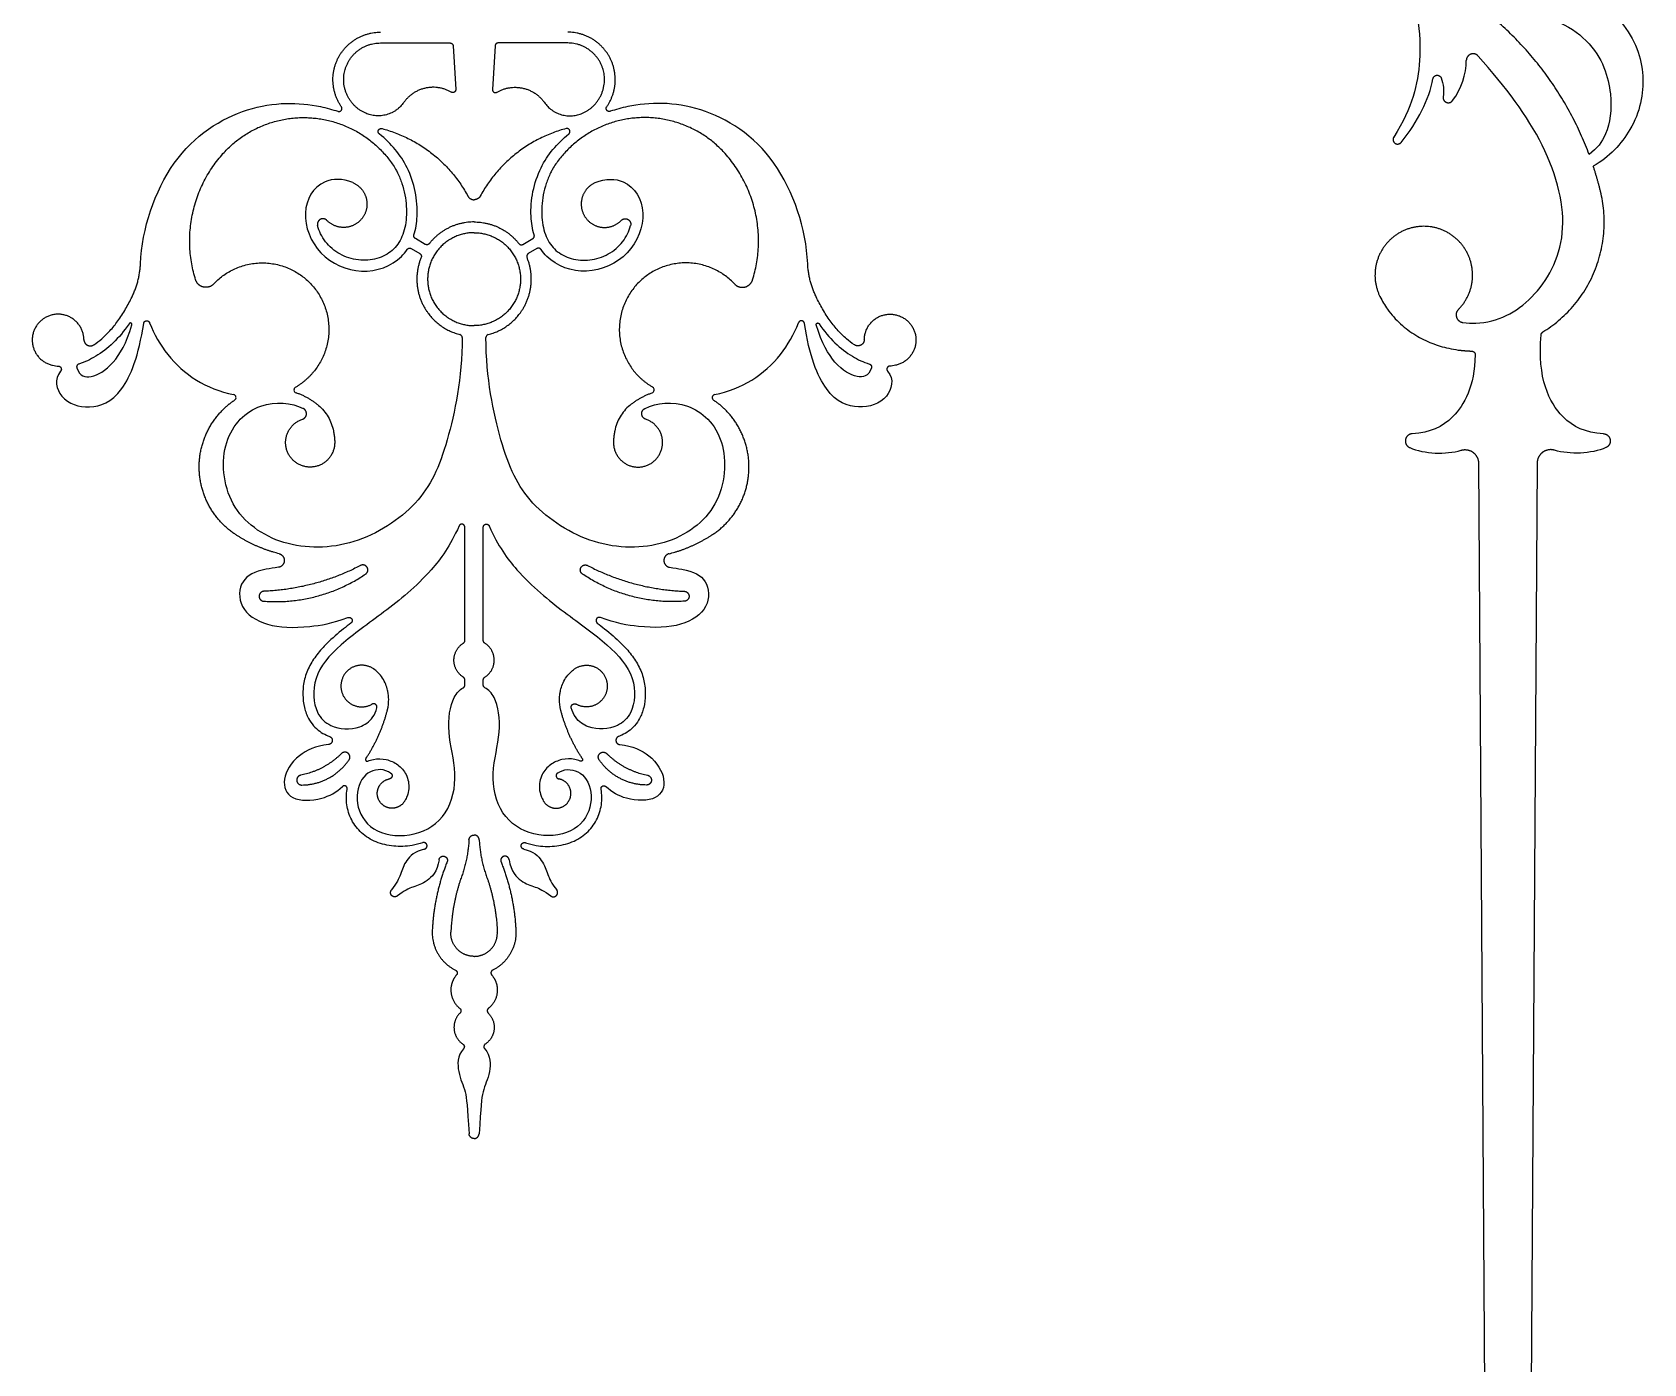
# Model space of a CAD drawing. Header units: millimetres. Extents: x -89 to 94, y -122 to 99.
# Drawn here: x -2.34 to 38.9, y -70.19 to -36.11 of the extents above; entities that cross this region are included whole.
import ezdxf

# ---------------------------------------------------------------- set-up
doc = ezdxf.new("R2010")
doc.units = ezdxf.units.MM
doc.header["$MEASUREMENT"] = 0
doc.layers.add('Layer 03', color=5, linetype='Continuous')

msp = doc.modelspace()

# ---------------------------------------------------------------- linework, layer by layer
at = {"layer": 'Layer 03'}
for p, q in [((6.567, -36.384), (8.351, -36.384)), ((8.429, -36.458), (8.497, -37.571)), ((9.503, -36.458), (9.435, -37.571)), ((11.365, -36.384), (9.582, -36.384)), ((7.357, -41.647), (7.578, -41.776)), ((7.717, -41.539), (7.463, -41.39)), ((10.215, -41.539), (10.469, -41.39)), ((10.575, -41.647), (10.354, -41.776)), ((8.73, -51.68), (8.73, -48.779)), ((9.202, -51.68), (9.202, -48.779)), ((8.73, -52.819), (8.73, -52.686)), ((9.202, -52.819), (9.202, -52.686))]:
    msp.add_line(p, q, dxfattribs=at)
for points in [[(34.672, -47.139), (34.892, -81.35)], [(36.172, -47.139), (35.952, -81.35)]]:
    msp.add_lwpolyline(points, dxfattribs=at)
for centre, start, end in [((8.584, -43.926), 359.6005, 75.685), ((9.348, -43.926), 104.315, 180.3995), ((4.436, -45.263), 119.9384, 251.0393), ((13.496, -45.263), 288.9607, 60.0616), ((2.794, -45.462), 302.7748, 78.8358), ((15.138, -45.462), 101.1642, 237.2252)]:
    msp.add_arc(centre, 0.08, start, end, dxfattribs=at)
for points, knots in [([(32.594, -34.307), (33.134, -35.392), (33.274, -36.823), (32.985, -38.017), (32.503, -38.794)], [0, 0, 0, 0, 2.688991, 5.113623, 5.113623, 5.113623, 5.113623]), ([(36.32, -34.859), (37.44, -35.053), (38.554, -35.877), (38.998, -37.225), (38.726, -38.541), (38.013, -39.313), (37.608, -39.536)], [0.200715, 0.200715, 0.200715, 0.200715, 2.010796, 4.021592, 6.032388, 7.686841, 7.686841, 7.686841, 7.686841]), ([(35.321, -35.598), (36.385, -35.598), (37.727, -36.291), (38.143, -37.775), (38.003, -38.67), (37.708, -39.095), (37.503, -39.237)], [0.151184, 0.151184, 0.151184, 0.151184, 1.71274, 3.425481, 5.138221, 6.389209, 6.389209, 6.389209, 6.389209]), ([(34.27, -43.538), (34.383, -43.552), (35.073, -43.582), (36.114, -43.045), (37.067, -41.355), (36.523, -39.055), (35.377, -37.517), (34.663, -36.718)], [4.248752, 4.248752, 4.248752, 4.248752, 4.707932, 7.061898, 9.415864, 11.769831, 13.972551, 13.972551, 13.972551, 13.972551]), ([(0.428, -42.034), (0.468, -41.147), (1.112, -39.183), (3.192, -37.869), (4.67, -37.903), (5.339, -38.087), (5.481, -38.134)], [7.320141, 7.320141, 7.320141, 7.320141, 9.729183, 12.161478, 14.593774, 15.29002, 15.29002, 15.29002, 15.29002]), ([(17.504, -42.034), (17.464, -41.147), (16.821, -39.183), (14.741, -37.869), (13.263, -37.903), (12.593, -38.087), (12.451, -38.134)], [7.320141, 7.320141, 7.320141, 7.320141, 9.729183, 12.161478, 14.593774, 15.29002, 15.29002, 15.29002, 15.29002]), ([(7.428, -41.299), (7.474, -41.149), (7.565, -40.596), (7.364, -39.572), (6.846, -38.957), (6.541, -38.713)], [-22.894285, -22.894285, -22.894285, -22.894285, -21.89066, -19.458365, -17.335749, -17.335749, -17.335749, -17.335749]), ([(10.505, -41.299), (10.458, -41.149), (10.367, -40.596), (10.569, -39.572), (11.087, -38.957), (11.391, -38.713)], [-22.894285, -22.894285, -22.894285, -22.894285, -21.89066, -19.458365, -17.335749, -17.335749, -17.335749, -17.335749]), ([(5.863, -39.959), (5.597, -39.845), (4.951, -39.874), (4.49, -40.699), (4.923, -41.865), (6.093, -42.376), (6.934, -42.072), (7.209, -41.735), (7.253, -41.671)], [-35.589931, -35.589931, -35.589931, -35.589931, -34.052139, -31.619843, -29.187548, -26.755252, -24.322956, -23.802076, -23.802076, -23.802076, -23.802076]), ([(6.959, -39.612), (6.976, -39.644), (7.039, -39.763), (7.126, -39.981), (7.2, -40.269), (7.238, -40.56), (7.238, -40.842), (7.202, -41.104), (7.129, -41.337), (7.021, -41.537), (6.874, -41.701), (6.691, -41.824), (6.478, -41.91), (6.244, -41.952), (6.001, -41.947), (5.759, -41.892), (5.53, -41.793), (5.326, -41.653), (5.158, -41.477), (5.035, -41.276), (4.981, -41.131), (4.962, -41.06)], [20.71972, 20.71972, 20.71972, 20.71972, 20.857402, 21.233659, 21.614172, 21.989684, 22.350267, 22.68694, 22.996405, 23.280346, 23.549817, 23.827772, 24.119416, 24.420951, 24.728423, 25.044337, 25.363062, 25.676815, 25.982367, 26.288109, 26.569932, 26.569932, 26.569932, 26.569932]), ([(12.069, -39.959), (12.335, -39.845), (12.981, -39.874), (13.442, -40.699), (13.009, -41.865), (11.839, -42.376), (10.999, -42.072), (10.723, -41.735), (10.68, -41.671)], [-35.589931, -35.589931, -35.589931, -35.589931, -34.052139, -31.619843, -29.187548, -26.755252, -24.322956, -23.802076, -23.802076, -23.802076, -23.802076]), ([(10.973, -39.612), (10.956, -39.644), (10.894, -39.763), (10.807, -39.981), (10.732, -40.269), (10.695, -40.56), (10.694, -40.842), (10.73, -41.104), (10.803, -41.337), (10.911, -41.537), (11.058, -41.701), (11.242, -41.824), (11.454, -41.91), (11.688, -41.952), (11.931, -41.947), (12.173, -41.892), (12.402, -41.793), (12.607, -41.653), (12.775, -41.477), (12.897, -41.276), (12.951, -41.131), (12.971, -41.06)], [20.71972, 20.71972, 20.71972, 20.71972, 20.857402, 21.233659, 21.614172, 21.989684, 22.350267, 22.68694, 22.996405, 23.280346, 23.549817, 23.827772, 24.119416, 24.420951, 24.728423, 25.044337, 25.363062, 25.676815, 25.982367, 26.288109, 26.569932, 26.569932, 26.569932, 26.569932]), ([(-0.767, -44.109), (-0.696, -44.062), (-0.55, -43.951), (-0.342, -43.748), (-0.137, -43.492), (0.05, -43.199), (0.161, -42.988), (0.213, -42.882)], [1.939492, 1.939492, 1.939492, 1.939492, 2.264323, 2.636891, 3.047932, 3.512621, 3.960111, 3.960111, 3.960111, 3.960111]), ([(18.699, -44.109), (18.628, -44.062), (18.482, -43.951), (18.274, -43.748), (18.069, -43.492), (17.882, -43.199), (17.771, -42.988), (17.72, -42.882)], [1.939492, 1.939492, 1.939492, 1.939492, 2.264323, 2.636891, 3.047932, 3.512621, 3.960111, 3.960111, 3.960111, 3.960111]), ([(32.15, -42.876), (32.206, -42.989), (32.357, -43.242), (32.661, -43.584), (33.052, -43.874), (33.471, -44.079), (33.842, -44.191), (34.071, -44.232), (34.154, -44.243)], [2.666451, 2.666451, 2.666451, 2.666451, 3.063001, 3.593455, 4.101422, 4.588731, 5.060142, 5.321592, 5.321592, 5.321592, 5.321592]), ([(-1.616, -44.786), (-1.795, -44.996), (-1.634, -45.567), (-0.885, -45.781), (-0.056, -45.508), (0.387, -44.388), (0.511, -43.561)], [0.291783, 0.291783, 0.291783, 0.291783, 1.657046, 3.314091, 4.971137, 6.436133, 6.436133, 6.436133, 6.436133]), ([(-1.201, -44.703), (-1.123, -44.924), (-0.839, -44.983), (-0.299, -44.686), (0.071, -44.074), (0.208, -43.602)], [0.114128, 0.114128, 0.114128, 0.114128, 1.151566, 2.303131, 3.293357, 3.293357, 3.293357, 3.293357]), ([(0.137, -43.569), (-0.122, -43.954), (-0.526, -44.329), (-0.999, -44.556), (-1.149, -44.602)], [-4.092593, -4.092593, -4.092593, -4.092593, -2.435066, -1.71216, -1.71216, -1.71216, -1.71216]), ([(0.662, -43.544), (0.777, -43.841), (1.265, -44.695), (2.112, -45.246), (2.809, -45.384)], [-5.836203, -5.836203, -5.836203, -5.836203, -4.864591, -2.790159, -2.790159, -2.790159, -2.790159]), ([(15.123, -45.384), (15.82, -45.246), (16.668, -44.695), (17.155, -43.841), (17.27, -43.544)], [2.790159, 2.790159, 2.790159, 2.790159, 4.864591, 5.836203, 5.836203, 5.836203, 5.836203]), ([(19.549, -44.786), (19.728, -44.996), (19.567, -45.567), (18.817, -45.781), (17.988, -45.508), (17.545, -44.388), (17.421, -43.561)], [0.291783, 0.291783, 0.291783, 0.291783, 1.657046, 3.314091, 4.971137, 6.436133, 6.436133, 6.436133, 6.436133]), ([(19.133, -44.703), (19.056, -44.924), (18.772, -44.983), (18.231, -44.686), (17.861, -44.074), (17.725, -43.602)], [0.114128, 0.114128, 0.114128, 0.114128, 1.151566, 2.303131, 3.293357, 3.293357, 3.293357, 3.293357]), ([(17.795, -43.569), (18.055, -43.954), (18.459, -44.329), (18.931, -44.556), (19.082, -44.602)], [-4.092593, -4.092593, -4.092593, -4.092593, -2.435066, -1.71216, -1.71216, -1.71216, -1.71216]), ([(8.664, -43.927), (8.657, -44.961), (8.292, -46.763), (7.636, -48.219), (5.917, -49.327), (4.024, -49.343), (2.588, -48.315), (2.438, -46.462), (3.47, -45.489), (4.3, -45.599), (4.59, -45.736)], [0.042898, 0.042898, 0.042898, 0.042898, 2.128309, 4.256618, 6.384927, 8.513236, 10.641545, 12.769854, 14.898163, 17.024641, 17.024641, 17.024641, 17.024641]), ([(13.343, -45.736), (13.632, -45.599), (14.462, -45.489), (15.494, -46.462), (15.345, -48.315), (13.908, -49.343), (12.015, -49.327), (10.297, -48.219), (9.641, -46.763), (9.275, -44.961), (9.268, -43.927)], [-17.024641, -17.024641, -17.024641, -17.024641, -14.898163, -12.769854, -10.641545, -8.513236, -6.384927, -4.256618, -2.128309, -0.042898, -0.042898, -0.042898, -0.042898]), ([(37.872, -46.386), (37.405, -46.352), (36.712, -46.063), (36.175, -44.975), (36.275, -43.853)], [-3.278462, -3.278462, -3.278462, -3.278462, -1.727381, 0.262521, 0.262521, 0.262521, 0.262521]), ([(34.588, -44.367), (34.568, -45.17), (34.068, -46.09), (33.439, -46.352), (32.973, -46.386)], [0.065263, 0.065263, 0.065263, 0.065263, 1.727381, 3.278462, 3.278462, 3.278462, 3.278462]), ([(4.982, -45.661), (5.032, -45.702), (5.123, -45.793), (5.235, -45.951), (5.317, -46.127), (5.362, -46.284), (5.385, -46.415), (5.396, -46.514), (5.399, -46.58), (5.399, -46.611)], [19.975919, 19.975919, 19.975919, 19.975919, 20.22218, 20.466924, 20.712216, 20.960632, 21.087767, 21.219741, 21.339886, 21.339886, 21.339886, 21.339886]), ([(12.95, -45.661), (12.901, -45.702), (12.809, -45.793), (12.697, -45.951), (12.615, -46.127), (12.57, -46.284), (12.547, -46.415), (12.536, -46.514), (12.534, -46.58), (12.534, -46.611)], [19.975919, 19.975919, 19.975919, 19.975919, 20.22218, 20.466924, 20.712216, 20.960632, 21.087767, 21.219741, 21.339886, 21.339886, 21.339886, 21.339886]), ([(8.58, -48.747), (8.353, -49.264), (7.746, -50.094), (6.642, -50.984), (5.492, -51.78), (4.787, -52.62), (4.879, -53.552), (5.353, -53.944), (5.926, -53.98), (6.336, -53.741), (6.454, -53.495), (6.478, -53.406)], [0.228794, 0.228794, 0.228794, 0.228794, 1.253856, 2.87326, 4.492664, 6.112068, 7.731471, 9, 11, 12, 12.464083, 12.464083, 12.464083, 12.464083]), ([(9.353, -48.747), (9.579, -49.264), (10.186, -50.094), (11.291, -50.984), (12.44, -51.78), (13.146, -52.62), (13.054, -53.552), (12.58, -53.944), (12.006, -53.98), (11.596, -53.741), (11.478, -53.495), (11.454, -53.406)], [0.228794, 0.228794, 0.228794, 0.228794, 1.253856, 2.87326, 4.492664, 6.112068, 7.731471, 9, 11, 12, 12.464083, 12.464083, 12.464083, 12.464083]), ([(3.961, -49.805), (3.849, -49.823), (3.404, -49.887), (2.966, -50.091), (2.914, -50.849), (3.62, -51.342), (4.575, -51.366), (5.338, -51.241), (5.734, -51.091)], [0.963024, 0.963024, 0.963024, 0.963024, 1.397456, 2.794912, 4.192369, 5.589825, 6.987281, 7.898809, 7.898809, 7.898809, 7.898809]), ([(13.971, -49.805), (14.083, -49.823), (14.528, -49.887), (14.966, -50.091), (15.019, -50.849), (14.313, -51.342), (13.358, -51.366), (12.594, -51.241), (12.198, -51.091)], [0.963024, 0.963024, 0.963024, 0.963024, 1.397456, 2.794912, 4.192369, 5.589825, 6.987281, 7.898809, 7.898809, 7.898809, 7.898809]), ([(5.813, -51.234), (5.75, -51.282), (5.539, -51.445), (5.236, -51.704), (4.937, -52.033), (4.763, -52.301), (4.665, -52.532), (4.599, -52.766), (4.572, -53.058), (4.606, -53.339), (4.667, -53.54), (4.738, -53.7), (4.848, -53.861), (5.007, -54.005), (5.152, -54.088), (5.24, -54.125), (5.267, -54.135)], [5.154696, 5.154696, 5.154696, 5.154696, 5.456497, 6.175586, 6.670507, 7.150483, 7.388476, 7.624769, 8.077301, 8.499751, 8.699754, 8.876854, 9.16699, 9.437221, 9.69066, 9.801337, 9.801337, 9.801337, 9.801337]), ([(12.119, -51.234), (12.182, -51.282), (12.394, -51.445), (12.696, -51.704), (12.995, -52.033), (13.169, -52.301), (13.267, -52.532), (13.333, -52.766), (13.36, -53.058), (13.326, -53.339), (13.265, -53.54), (13.194, -53.7), (13.085, -53.861), (12.925, -54.005), (12.78, -54.088), (12.692, -54.125), (12.665, -54.135)], [5.154696, 5.154696, 5.154696, 5.154696, 5.456497, 6.175586, 6.670507, 7.150483, 7.388476, 7.624769, 8.077301, 8.499751, 8.699754, 8.876854, 9.16699, 9.437221, 9.69066, 9.801337, 9.801337, 9.801337, 9.801337]), ([(6.745, -53.472), (6.747, -53.463), (6.771, -53.369), (6.787, -53.224), (6.774, -53.058), (6.75, -52.929), (6.708, -52.792), (6.627, -52.634), (6.519, -52.503), (6.434, -52.433), (6.396, -52.407)], [12.13218, 12.13218, 12.13218, 12.13218, 12.16514, 12.503797, 12.685693, 12.798411, 13.004596, 13.22979, 13.474239, 13.6475, 13.6475, 13.6475, 13.6475]), ([(11.187, -53.472), (11.185, -53.463), (11.161, -53.369), (11.146, -53.224), (11.159, -53.058), (11.182, -52.929), (11.224, -52.792), (11.306, -52.634), (11.414, -52.503), (11.499, -52.433), (11.536, -52.407)], [12.13218, 12.13218, 12.13218, 12.13218, 12.16514, 12.503797, 12.685693, 12.798411, 13.004596, 13.22979, 13.474239, 13.6475, 13.6475, 13.6475, 13.6475]), ([(6.831, -55.07), (6.757, -55.02), (6.498, -54.931), (6.021, -55.14), (5.897, -55.969), (6.402, -56.646), (7.467, -56.741), (8.333, -56.176), (8.569, -55.075), (8.244, -54.01), (8.376, -53.174), (8.593, -52.939), (8.689, -52.888)], [-10.641468, -10.641468, -10.641468, -10.641468, -10.052084, -8.935186, -7.818288, -6.70139, -5.584491, -4.467593, -3.350695, -2.233797, -1.116898, -0.50426, -0.50426, -0.50426, -0.50426]), ([(11.101, -55.07), (11.175, -55.02), (11.435, -54.931), (11.911, -55.14), (12.035, -55.969), (11.53, -56.646), (10.465, -56.741), (9.599, -56.176), (9.363, -55.075), (9.689, -54.01), (9.556, -53.174), (9.34, -52.939), (9.244, -52.888)], [-10.641468, -10.641468, -10.641468, -10.641468, -10.052084, -8.935186, -7.818288, -6.70139, -5.584491, -4.467593, -3.350695, -2.233797, -1.116898, -0.50426, -0.50426, -0.50426, -0.50426]), ([(5.24, -54.342), (4.909, -54.377), (4.383, -54.617), (4.017, -55.251), (4.218, -55.787), (5.027, -55.79), (5.441, -55.564), (5.599, -55.416)], [0.221491, 0.221491, 0.221491, 0.221491, 1.208645, 2.417289, 3.625934, 4.834579, 5.746766, 5.746766, 5.746766, 5.746766]), ([(12.692, -54.342), (13.024, -54.377), (13.55, -54.617), (13.916, -55.251), (13.714, -55.787), (12.905, -55.79), (12.492, -55.564), (12.333, -55.416)], [0.221491, 0.221491, 0.221491, 0.221491, 1.208645, 2.417289, 3.625934, 4.834579, 5.746766, 5.746766, 5.746766, 5.746766]), ([(6.247, -54.767), (6.293, -54.748), (6.447, -54.701), (6.666, -54.703), (6.874, -54.774), (7.015, -54.856), (7.137, -54.969), (7.234, -55.114), (7.293, -55.287), (7.302, -55.476), (7.264, -55.643), (7.217, -55.742), (7.195, -55.781)], [10.482382, 10.482382, 10.482382, 10.482382, 10.671827, 11.094102, 11.300749, 11.50607, 11.714453, 11.929176, 12.16858, 12.402515, 12.646245, 12.817356, 12.817356, 12.817356, 12.817356]), ([(11.685, -54.767), (11.639, -54.748), (11.486, -54.701), (11.266, -54.703), (11.058, -54.774), (10.917, -54.856), (10.795, -54.969), (10.698, -55.114), (10.639, -55.287), (10.63, -55.476), (10.669, -55.643), (10.715, -55.742), (10.738, -55.781)], [10.482382, 10.482382, 10.482382, 10.482382, 10.671827, 11.094102, 11.300749, 11.50607, 11.714453, 11.929176, 12.16858, 12.402515, 12.646245, 12.817356, 12.817356, 12.817356, 12.817356]), ([(7.649, -56.854), (7.562, -56.884), (7.318, -56.946), (6.988, -56.958), (6.679, -56.909), (6.46, -56.841), (6.259, -56.739), (6.029, -56.565), (5.855, -56.339), (5.75, -56.083), (5.705, -55.885), (5.692, -55.685), (5.704, -55.55), (5.715, -55.483), (5.716, -55.479)], [5.626217, 5.626217, 5.626217, 5.626217, 5.979299, 6.58226, 6.877751, 7.168897, 7.455627, 7.731927, 8.265567, 8.527052, 8.785701, 9.038599, 9.286124, 9.30092, 9.30092, 9.30092, 9.30092]), ([(10.283, -56.854), (10.371, -56.884), (10.614, -56.946), (10.945, -56.958), (11.253, -56.909), (11.473, -56.841), (11.673, -56.739), (11.903, -56.565), (12.077, -56.339), (12.183, -56.083), (12.228, -55.885), (12.24, -55.685), (12.228, -55.55), (12.217, -55.483), (12.216, -55.479)], [5.626217, 5.626217, 5.626217, 5.626217, 5.979299, 6.58226, 6.877751, 7.168897, 7.455627, 7.731927, 8.265567, 8.527052, 8.785701, 9.038599, 9.286124, 9.30092, 9.30092, 9.30092, 9.30092]), ([(7.696, -57.017), (7.445, -57.075), (7.183, -57.337), (7.101, -57.638), (6.989, -57.888), (6.851, -58.064)], [0.086993, 0.086993, 0.086993, 0.086993, 0.645326, 1.290652, 1.846598, 1.846598, 1.846598, 1.846598]), ([(8.07, -57.289), (8.021, -57.6), (7.741, -57.885), (7.429, -57.968), (7.179, -58.079), (7.002, -58.216)], [0.025448, 0.025448, 0.025448, 0.025448, 0.645326, 1.290652, 1.846598, 1.846598, 1.846598, 1.846598]), ([(9.862, -57.289), (9.911, -57.6), (10.191, -57.885), (10.503, -57.968), (10.753, -58.079), (10.93, -58.216)], [0.025448, 0.025448, 0.025448, 0.025448, 0.645326, 1.290652, 1.846598, 1.846598, 1.846598, 1.846598]), ([(10.236, -57.017), (10.488, -57.075), (10.75, -57.337), (10.831, -57.638), (10.944, -57.888), (11.082, -58.064)], [0.086993, 0.086993, 0.086993, 0.086993, 0.645326, 1.290652, 1.846598, 1.846598, 1.846598, 1.846598]), ([(8.695, -62.128), (8.534, -62.303), (8.545, -62.805), (8.767, -63.182), (8.789, -63.602), (8.839, -64.308)], [25.908087, 25.908087, 25.908087, 25.908087, 26.867139, 28.002255, 29.054218, 29.054218, 29.054218, 29.054218]), ([(9.237, -62.128), (9.399, -62.303), (9.387, -62.805), (9.165, -63.182), (9.143, -63.602), (9.094, -64.308)], [25.908087, 25.908087, 25.908087, 25.908087, 26.867139, 28.002255, 29.054218, 29.054218, 29.054218, 29.054218])]:
    msp.add_open_spline(points, degree=3, knots=knots, dxfattribs=at)
for points, weights, knots in [([(5.571, -38.015), (5.151, -37.412), (5.492, -36.76), (5.832, -36.109), (6.567, -36.109)], [1, 0.855375457923, 1, 0.855375457923, 1], [15.540512, 15.540512, 15.540512, 17.221401, 17.221401, 18.902291, 18.902291, 18.902291]), ([(12.362, -38.015), (12.781, -37.412), (12.44, -36.76), (12.1, -36.109), (11.365, -36.109)], [1, 0.855375457923, 1, 0.855375457923, 1], [15.540512, 15.540512, 15.540512, 17.221401, 17.221401, 18.902291, 18.902291, 18.902291]), ([(6.193, -38.183), (5.493, -37.879), (5.649, -37.132), (5.804, -36.384), (6.567, -36.384)], [1, 0.775748304689, 1, 0.775748304689, 1], [-5.889388, -5.889388, -5.889388, -4.259374, -4.259374, -2.62936, -2.62936, -2.62936]), ([(11.739, -38.183), (12.439, -37.879), (12.284, -37.132), (12.128, -36.384), (11.365, -36.384)], [1, 0.775748304689, 1, 0.775748304689, 1], [-5.889388, -5.889388, -5.889388, -4.259374, -4.259374, -2.62936, -2.62936, -2.62936]), ([(34.663, -36.718), (34.584, -36.629), (34.472, -36.671), (34.361, -36.713), (34.36, -36.831)], [1, 0.825234005015, 1, 0.825234005015, 1], [0, 0, 0, 0.2191219, 0.2191219, 0.4382439, 0.4382439, 0.4382439]), ([(33.507, -37.299), (33.523, -37.22), (33.603, -37.211), (33.684, -37.203), (33.716, -37.278)], [1, 0.803116112255, 1, 0.803116112255, 1], [0, 0, 0, 0.1468992, 0.1468992, 0.2937983, 0.2937983, 0.2937983]), ([(8.497, -37.571), (8.5, -37.618), (8.46, -37.643), (8.42, -37.668), (8.379, -37.644)], [1, 0.857854043472, 1, 0.857854043472, 1], [1.2084279, 1.2084279, 1.2084279, 1.3163714, 1.3163714, 1.4243148, 1.4243148, 1.4243148]), ([(9.435, -37.571), (9.432, -37.618), (9.472, -37.643), (9.512, -37.668), (9.553, -37.644)], [1, 0.857854043472, 1, 0.857854043472, 1], [1.2084279, 1.2084279, 1.2084279, 1.3163714, 1.3163714, 1.4243148, 1.4243148, 1.4243148]), ([(33.766, -37.76), (33.751, -37.864), (33.848, -37.904), (33.944, -37.944), (34.007, -37.861)], [1, 0.790001021236, 1, 0.790001021236, 1], [0, 0, 0, 0.1866931, 0.1866931, 0.3733862, 0.3733862, 0.3733862]), ([(2.54, -39.217), (3.465, -38.181), (4.849, -38.305), (6.232, -38.428), (6.959, -39.612)], [1, 0.893590218034, 1, 0.893590218034, 1], [0, 0, 0, 3.274622, 3.274622, 6.549244, 6.549244, 6.549244]), ([(5.481, -38.134), (5.535, -38.153), (5.569, -38.107), (5.603, -38.062), (5.571, -38.015)], [1, 0.810242262522, 1, 0.810242262522, 1], [15.2900195, 15.2900195, 15.2900195, 15.4152657, 15.4152657, 15.5405119, 15.5405119, 15.5405119]), ([(15.392, -39.217), (14.467, -38.181), (13.084, -38.305), (11.7, -38.428), (10.973, -39.612)], [1, 0.893590218034, 1, 0.893590218034, 1], [0, 0, 0, 3.274622, 3.274622, 6.549244, 6.549244, 6.549244]), ([(12.451, -38.134), (12.397, -38.153), (12.363, -38.107), (12.329, -38.062), (12.362, -38.015)], [1, 0.810242262522, 1, 0.810242262522, 1], [15.2900195, 15.2900195, 15.2900195, 15.4152657, 15.4152657, 15.5405119, 15.5405119, 15.5405119]), ([(6.541, -38.713), (6.491, -38.673), (6.52, -38.616), (6.549, -38.559), (6.61, -38.575)], [1, 0.776810980917, 1, 0.776810980917, 1], [5.637268, 5.637268, 5.637268, 5.7735101, 5.7735101, 5.9097522, 5.9097522, 5.9097522]), ([(11.391, -38.713), (11.441, -38.673), (11.412, -38.616), (11.384, -38.559), (11.322, -38.575)], [1, 0.776810980917, 1, 0.776810980917, 1], [5.637268, 5.637268, 5.637268, 5.7735101, 5.7735101, 5.9097522, 5.9097522, 5.9097522]), ([(32.503, -38.794), (32.445, -38.887), (32.534, -38.95), (32.623, -39.014), (32.692, -38.929)], [1, 0.729199187019, 1, 0.729199187019, 1], [0, 0, 0, 0.1843302, 0.1843302, 0.3686604, 0.3686604, 0.3686604]), ([(5.863, -39.959), (6.123, -40.071), (6.201, -40.343), (6.28, -40.614), (6.119, -40.847), (5.959, -41.08), (5.677, -41.104), (5.396, -41.128), (5.198, -40.925)], [1, 0.903947830052, 1, 0.903947830052, 1, 0.903947830052, 1, 0.903947830052, 1], [4.776753, 4.776753, 4.776753, 5.448631, 5.448631, 6.12051, 6.12051, 6.792388, 6.792388, 7.464266, 7.464266, 7.464266]), ([(12.069, -39.959), (11.81, -40.071), (11.731, -40.343), (11.653, -40.614), (11.813, -40.847), (11.973, -41.08), (12.255, -41.104), (12.537, -41.128), (12.734, -40.925)], [1, 0.903947830052, 1, 0.903947830052, 1, 0.903947830052, 1, 0.903947830052, 1], [4.776753, 4.776753, 4.776753, 5.448631, 5.448631, 6.12051, 6.12051, 6.792388, 6.792388, 7.464266, 7.464266, 7.464266]), ([(5.198, -40.925), (5.122, -40.847), (5.028, -40.901), (4.933, -40.955), (4.962, -41.06)], [1, 0.790870196441, 1, 0.790870196441, 1], [0, 0, 0, 0.2359258, 0.2359258, 0.4718515, 0.4718515, 0.4718515]), ([(8.966, -41.24), (7.777, -41.24), (7.777, -42.43), (7.777, -43.619), (8.966, -43.619)], [1, 0.707106781187, 1, 0.707106781187, 1], [2.925935, 2.925935, 2.925935, 5.85187, 5.85187, 8.777805, 8.777805, 8.777805]), ([(8.966, -41.24), (10.155, -41.24), (10.155, -42.43), (10.155, -43.619), (8.966, -43.619)], [1, 0.707106781187, 1, 0.707106781187, 1], [2.925935, 2.925935, 2.925935, 5.85187, 5.85187, 8.777805, 8.777805, 8.777805]), ([(12.734, -40.925), (12.81, -40.847), (12.905, -40.901), (12.999, -40.955), (12.971, -41.06)], [1, 0.790870196441, 1, 0.790870196441, 1], [0, 0, 0, 0.2359258, 0.2359258, 0.4718515, 0.4718515, 0.4718515]), ([(34.156, -43.207), (34.693, -42.668), (34.46, -41.943), (34.226, -41.218), (33.475, -41.094), (32.724, -40.97), (32.269, -41.581), (31.815, -42.192), (32.15, -42.876)], [1, 0.853744595231, 1, 0.853744595231, 1, 0.853744595231, 1, 0.853744595231, 1], [2.49612, 2.49612, 2.49612, 3.933663, 3.933663, 5.371206, 5.371206, 6.80875, 6.80875, 8.246293, 8.246293, 8.246293]), ([(2.303, -42.552), (3.432, -41.347), (4.672, -42.438), (5.911, -43.529), (4.859, -44.802)], [1, 0.718146557154, 1, 0.718146557154, 1], [6.64357, 6.64357, 6.64357, 9.979924, 9.979924, 13.316277, 13.316277, 13.316277]), ([(7.611, -41.874), (7.315, -42.597), (7.75, -43.245), (8.062, -43.71), (8.604, -43.849)], [1, 0.882329005905, 1, 0.912770537913, 0.95486740836], [-11.753574, -11.753574, -11.753574, -9.928089, -9.928089, -8.574858, -8.574858, -8.574858]), ([(9.328, -43.849), (9.871, -43.71), (10.182, -43.245), (10.617, -42.597), (10.321, -41.874)], [0.95486740836, 0.912770537913, 1, 0.882329005905, 1], [8.574858, 8.574858, 8.574858, 9.928089, 9.928089, 11.753574, 11.753574, 11.753574]), ([(15.63, -42.552), (14.5, -41.347), (13.261, -42.438), (12.021, -43.529), (13.073, -44.802)], [1, 0.718146557154, 1, 0.718146557154, 1], [6.64357, 6.64357, 6.64357, 9.979924, 9.979924, 13.316277, 13.316277, 13.316277]), ([(2.303, -42.552), (2.194, -42.667), (2.039, -42.632), (1.885, -42.596), (1.838, -42.444)], [1, 0.866819623943, 1, 0.866819623943, 1], [0, 0, 0, 0.3666656, 0.3666656, 0.7333313, 0.7333313, 0.7333313]), ([(15.63, -42.552), (15.738, -42.667), (15.893, -42.632), (16.048, -42.596), (16.095, -42.444)], [1, 0.866819623943, 1, 0.866819623943, 1], [0, 0, 0, 0.3666656, 0.3666656, 0.7333313, 0.7333313, 0.7333313]), ([(34.156, -43.207), (34.07, -43.293), (34.11, -43.408), (34.149, -43.523), (34.27, -43.538)], [1, 0.848275709736, 1, 0.848275709736, 1], [0, 0, 0, 0.2284009, 0.2284009, 0.4568018, 0.4568018, 0.4568018]), ([(-1.02, -43.976), (-1.027, -43.562), (-1.403, -43.388), (-1.779, -43.213), (-2.1, -43.476), (-2.42, -43.738), (-2.324, -44.141), (-2.227, -44.544), (-1.822, -44.633)], [1, 0.8471840098, 1, 0.8471840098, 1, 0.8471840098, 1, 0.8471840098, 1], [1.514757, 1.514757, 1.514757, 2.456392, 2.456392, 3.398026, 3.398026, 4.339661, 4.339661, 5.281295, 5.281295, 5.281295]), ([(0.208, -43.602), (0.217, -43.57), (0.187, -43.555), (0.156, -43.541), (0.137, -43.569)], [1, 0.760035961806, 1, 0.760035961806, 1], [3.2933572, 3.2933572, 3.2933572, 3.3641, 3.3641, 3.4348427, 3.4348427, 3.4348427]), ([(0.511, -43.561), (0.52, -43.501), (0.58, -43.494), (0.64, -43.488), (0.662, -43.544)], [1, 0.792581716835, 1, 0.792581716835, 1], [6.436133, 6.436133, 6.436133, 6.567286, 6.567286, 6.698439, 6.698439, 6.698439]), ([(17.421, -43.561), (17.413, -43.501), (17.352, -43.494), (17.292, -43.488), (17.27, -43.544)], [1, 0.792581716835, 1, 0.792581716835, 1], [6.436133, 6.436133, 6.436133, 6.567286, 6.567286, 6.698439, 6.698439, 6.698439]), ([(17.725, -43.602), (17.715, -43.57), (17.746, -43.555), (17.776, -43.541), (17.795, -43.569)], [1, 0.760035961806, 1, 0.760035961806, 1], [3.2933572, 3.2933572, 3.2933572, 3.3641, 3.3641, 3.4348427, 3.4348427, 3.4348427]), ([(18.953, -43.976), (18.96, -43.562), (19.335, -43.388), (19.711, -43.213), (20.032, -43.476), (20.353, -43.738), (20.256, -44.141), (20.159, -44.544), (19.754, -44.633)], [1, 0.8471840098, 1, 0.8471840098, 1, 0.8471840098, 1, 0.8471840098, 1], [1.514757, 1.514757, 1.514757, 2.456392, 2.456392, 3.398026, 3.398026, 4.339661, 4.339661, 5.281295, 5.281295, 5.281295]), ([(-1.02, -43.976), (-1.019, -44.073), (-0.933, -44.118), (-0.847, -44.163), (-0.767, -44.109)], [1, 0.859592823402, 1, 0.859592823402, 1], [0, 0, 0, 0.2225, 0.2225, 0.445, 0.445, 0.445]), ([(18.953, -43.976), (18.951, -44.073), (18.865, -44.118), (18.779, -44.163), (18.699, -44.109)], [1, 0.859592823402, 1, 0.859592823402, 1], [0, 0, 0, 0.2225, 0.2225, 0.445, 0.445, 0.445]), ([(-1.668, -44.657), (-1.621, -44.661), (-1.603, -44.706), (-1.585, -44.75), (-1.616, -44.786)], [1, 0.854799827473, 1, 0.854799827473, 1], [0.0735301, 0.0735301, 0.0735301, 0.1826563, 0.1826563, 0.2917826, 0.2917826, 0.2917826]), ([(-1.149, -44.602), (-1.181, -44.611), (-1.197, -44.641), (-1.212, -44.671), (-1.201, -44.703)], [1, 0.920015286043, 1, 0.920015286043, 1], [-0.046943, -0.046943, -0.046943, 0.0335924, 0.0335924, 0.1141278, 0.1141278, 0.1141278]), ([(19.082, -44.602), (19.114, -44.611), (19.129, -44.641), (19.144, -44.671), (19.133, -44.703)], [1, 0.920015286043, 1, 0.920015286043, 1], [-0.046943, -0.046943, -0.046943, 0.0335924, 0.0335924, 0.1141278, 0.1141278, 0.1141278]), ([(19.601, -44.657), (19.553, -44.661), (19.535, -44.706), (19.518, -44.75), (19.549, -44.786)], [1, 0.854799827473, 1, 0.854799827473, 1], [0.0735301, 0.0735301, 0.0735301, 0.1826563, 0.1826563, 0.2917826, 0.2917826, 0.2917826]), ([(4.573, -46.015), (4.67, -45.983), (4.676, -45.882), (4.682, -45.78), (4.59, -45.736)], [1, 0.828199062101, 1, 0.828199062101, 1], [0, 0, 0, 0.2277815, 0.2277815, 0.455563, 0.455563, 0.455563]), ([(13.359, -46.015), (13.263, -45.983), (13.257, -45.882), (13.25, -45.78), (13.343, -45.736)], [1, 0.828199062101, 1, 0.828199062101, 1], [0, 0, 0, 0.2277815, 0.2277815, 0.455563, 0.455563, 0.455563]), ([(2.864, -48.967), (2.045, -48.429), (1.942, -47.454), (1.839, -46.479), (2.528, -45.781)], [1, 0.903921920049, 1, 0.903921920049, 1], [3.62089, 3.62089, 3.62089, 5.950503, 5.950503, 8.280116, 8.280116, 8.280116]), ([(5.399, -46.611), (5.399, -46.996), (5.057, -47.171), (4.714, -47.346), (4.403, -47.121), (4.091, -46.896), (4.15, -46.516), (4.208, -46.136), (4.573, -46.015)], [1, 0.853035810626, 1, 0.853035810626, 1, 0.853035810626, 1, 0.853035810626, 1], [5.019595, 5.019595, 5.019595, 5.896813, 5.896813, 6.774032, 6.774032, 7.65125, 7.65125, 8.528469, 8.528469, 8.528469]), ([(12.534, -46.611), (12.534, -46.996), (12.876, -47.171), (13.218, -47.346), (13.529, -47.121), (13.841, -46.896), (13.783, -46.516), (13.724, -46.136), (13.359, -46.015)], [1, 0.853035810626, 1, 0.853035810626, 1, 0.853035810626, 1, 0.853035810626, 1], [5.019595, 5.019595, 5.019595, 5.896813, 5.896813, 6.774032, 6.774032, 7.65125, 7.65125, 8.528469, 8.528469, 8.528469]), ([(15.068, -48.967), (15.887, -48.429), (15.99, -47.454), (16.093, -46.479), (15.405, -45.781)], [1, 0.903921920049, 1, 0.903921920049, 1], [3.62089, 3.62089, 3.62089, 5.950503, 5.950503, 8.280116, 8.280116, 8.280116]), ([(32.973, -46.386), (32.827, -46.396), (32.803, -46.54), (32.778, -46.684), (32.912, -46.742)], [1, 0.786969759319, 1, 0.786969759319, 1], [0, 0, 0, 0.2596534, 0.2596534, 0.5193068, 0.5193068, 0.5193068]), ([(37.872, -46.386), (38.017, -46.396), (38.042, -46.54), (38.066, -46.684), (37.932, -46.742)], [1, 0.786969759319, 1, 0.786969759319, 1], [0, 0, 0, 0.2596534, 0.2596534, 0.5193068, 0.5193068, 0.5193068]), ([(34.225, -46.808), (34.392, -46.758), (34.531, -46.862), (34.671, -46.965), (34.672, -47.139)], [1, 0.894416387059, 1, 0.894416387059, 1], [0, 0, 0, 0.3386178, 0.3386178, 0.6772356, 0.6772356, 0.6772356]), ([(36.619, -46.808), (36.453, -46.758), (36.313, -46.862), (36.173, -46.965), (36.172, -47.139)], [1, 0.894416387059, 1, 0.894416387059, 1], [0, 0, 0, 0.3386178, 0.3386178, 0.6772356, 0.6772356, 0.6772356]), ([(8.73, -48.779), (8.73, -48.715), (8.668, -48.702), (8.605, -48.689), (8.58, -48.747)], [1, 0.776355355799, 1, 0.776355355799, 1], [4.9901603, 4.9901603, 4.9901603, 5.1265471, 5.1265471, 5.2629338, 5.2629338, 5.2629338]), ([(9.202, -48.779), (9.202, -48.715), (9.264, -48.702), (9.327, -48.689), (9.353, -48.747)], [1, 0.776355355799, 1, 0.776355355799, 1], [4.9901603, 4.9901603, 4.9901603, 5.1265471, 5.1265471, 5.2629338, 5.2629338, 5.2629338]), ([(3.976, -49.458), (4.115, -49.493), (4.109, -49.637), (4.103, -49.781), (3.961, -49.805)], [1, 0.776123923852, 1, 0.776123923852, 1], [0, 0, 0, 0.3076542, 0.3076542, 0.6153084, 0.6153084, 0.6153084]), ([(13.956, -49.458), (13.817, -49.493), (13.823, -49.637), (13.829, -49.781), (13.971, -49.805)], [1, 0.776123923852, 1, 0.776123923852, 1], [0, 0, 0, 0.3076542, 0.3076542, 0.6153084, 0.6153084, 0.6153084]), ([(6.191, -49.978), (6.291, -49.91), (6.23, -49.807), (6.168, -49.704), (6.061, -49.759)], [1, 0.726884635326, 1, 0.726884635326, 1], [0.0587073, 0.0587073, 0.0587073, 0.3037877, 0.3037877, 0.548868, 0.548868, 0.548868]), ([(11.741, -49.978), (11.641, -49.91), (11.703, -49.807), (11.764, -49.704), (11.871, -49.759)], [1, 0.726884635326, 1, 0.726884635326, 1], [0.0587073, 0.0587073, 0.0587073, 0.3037877, 0.3037877, 0.548868, 0.548868, 0.548868]), ([(3.586, -50.419), (3.466, -50.424), (3.464, -50.545), (3.463, -50.665), (3.582, -50.673)], [1, 0.726884622386, 1, 0.726884622386, 1], [0.4777564, 0.4777564, 0.4777564, 0.7228368, 0.7228368, 0.9679171, 0.9679171, 0.9679171]), ([(14.346, -50.419), (14.466, -50.424), (14.468, -50.545), (14.47, -50.665), (14.35, -50.673)], [1, 0.726884622386, 1, 0.726884622386, 1], [0.4777564, 0.4777564, 0.4777564, 0.7228368, 0.7228368, 0.9679171, 0.9679171, 0.9679171]), ([(5.734, -51.091), (5.801, -51.066), (5.835, -51.128), (5.87, -51.191), (5.813, -51.234)], [1, 0.756302798283, 1, 0.756302798283, 1], [0, 0, 0, 0.1493087, 0.1493087, 0.2986173, 0.2986173, 0.2986173]), ([(12.198, -51.091), (12.132, -51.066), (12.097, -51.128), (12.063, -51.191), (12.119, -51.234)], [1, 0.756302798283, 1, 0.756302798283, 1], [0, 0, 0, 0.1493087, 0.1493087, 0.2986173, 0.2986173, 0.2986173]), ([(8.693, -52.619), (8.451, -52.468), (8.451, -52.183), (8.451, -51.898), (8.693, -51.746)], [1, 0.874641137807, 1, 0.874641137807, 1], [-0.12619, -0.12619, -0.12619, 0.536524, 0.536524, 1.199239, 1.199239, 1.199239]), ([(9.239, -52.619), (9.481, -52.468), (9.481, -52.183), (9.481, -51.898), (9.239, -51.746)], [1, 0.874641137807, 1, 0.874641137807, 1], [-0.12619, -0.12619, -0.12619, 0.536524, 0.536524, 1.199239, 1.199239, 1.199239]), ([(6.396, -52.407), (6.139, -52.227), (5.856, -52.365), (5.573, -52.504), (5.558, -52.818), (5.543, -53.133), (5.811, -53.298), (6.078, -53.463), (6.353, -53.309)], [1, 0.861184928666, 1, 0.861184928666, 1, 0.861184928666, 1, 0.861184928666, 1], [4.262508, 4.262508, 4.262508, 4.985952, 4.985952, 5.709397, 5.709397, 6.432842, 6.432842, 7.156287, 7.156287, 7.156287]), ([(11.536, -52.407), (11.794, -52.227), (12.076, -52.365), (12.359, -52.504), (12.374, -52.818), (12.39, -53.133), (12.122, -53.298), (11.854, -53.463), (11.58, -53.309)], [1, 0.861184928666, 1, 0.861184928666, 1, 0.861184928666, 1, 0.861184928666, 1], [4.262508, 4.262508, 4.262508, 4.985952, 4.985952, 5.709397, 5.709397, 6.432842, 6.432842, 7.156287, 7.156287, 7.156287]), ([(6.478, -53.406), (6.493, -53.351), (6.448, -53.316), (6.402, -53.281), (6.353, -53.309)], [1, 0.832995287683, 1, 0.832995287683, 1], [0, 0, 0, 0.1283095, 0.1283095, 0.256619, 0.256619, 0.256619]), ([(11.454, -53.406), (11.44, -53.351), (11.485, -53.316), (11.53, -53.281), (11.58, -53.309)], [1, 0.832995287683, 1, 0.832995287683, 1], [0, 0, 0, 0.1283095, 0.1283095, 0.256619, 0.256619, 0.256619]), ([(5.267, -54.135), (5.347, -54.165), (5.336, -54.249), (5.325, -54.333), (5.24, -54.342)], [1, 0.784637800487, 1, 0.784637800487, 1], [0, 0, 0, 0.1827044, 0.1827044, 0.3654087, 0.3654087, 0.3654087]), ([(12.665, -54.135), (12.586, -54.165), (12.597, -54.249), (12.607, -54.333), (12.692, -54.342)], [1, 0.784637800487, 1, 0.784637800487, 1], [0, 0, 0, 0.1827044, 0.1827044, 0.3654087, 0.3654087, 0.3654087]), ([(5.765, -54.735), (5.831, -54.64), (5.742, -54.566), (5.653, -54.491), (5.571, -54.573)], [1, 0.738918075989, 1, 0.738918075989, 1], [0.168257, 0.168257, 0.168257, 0.4076108, 0.4076108, 0.6469646, 0.6469646, 0.6469646]), ([(6.195, -54.704), (6.178, -54.73), (6.198, -54.754), (6.218, -54.779), (6.247, -54.767)], [1, 0.804863529392, 1, 0.804863529392, 1], [0, 0, 0, 0.0688317, 0.0688317, 0.1376635, 0.1376635, 0.1376635]), ([(11.737, -54.704), (11.754, -54.73), (11.734, -54.754), (11.715, -54.779), (11.685, -54.767)], [1, 0.804863529392, 1, 0.804863529392, 1], [0, 0, 0, 0.0688317, 0.0688317, 0.1376635, 0.1376635, 0.1376635]), ([(12.167, -54.735), (12.101, -54.64), (12.19, -54.566), (12.279, -54.491), (12.362, -54.573)], [1, 0.738918075989, 1, 0.738918075989, 1], [0.168257, 0.168257, 0.168257, 0.4076108, 0.4076108, 0.6469646, 0.6469646, 0.6469646]), ([(4.53, -55.126), (4.416, -55.148), (4.428, -55.264), (4.44, -55.379), (4.556, -55.378)], [1, 0.738917796829, 1, 0.738917796829, 1], [0.5517235, 0.5517235, 0.5517235, 0.7910775, 0.7910775, 1.0304314, 1.0304314, 1.0304314]), ([(7.195, -55.781), (7.091, -55.961), (6.884, -55.971), (6.677, -55.98), (6.558, -55.811), (6.438, -55.642), (6.517, -55.45), (6.595, -55.258), (6.799, -55.221)], [1, 0.876862976628, 1, 0.876862976628, 1, 0.876862976628, 1, 0.876862976628, 1], [3.02093, 3.02093, 3.02093, 3.503167, 3.503167, 3.985405, 3.985405, 4.467642, 4.467642, 4.949879, 4.949879, 4.949879]), ([(6.831, -55.07), (6.877, -55.102), (6.866, -55.156), (6.854, -55.211), (6.799, -55.221)], [1, 0.830375810817, 1, 0.830375810817, 1], [0, 0, 0, 0.1252771, 0.1252771, 0.2505542, 0.2505542, 0.2505542]), ([(10.738, -55.781), (10.841, -55.961), (11.048, -55.971), (11.255, -55.98), (11.374, -55.811), (11.494, -55.642), (11.416, -55.45), (11.337, -55.258), (11.133, -55.221)], [1, 0.876862976628, 1, 0.876862976628, 1, 0.876862976628, 1, 0.876862976628, 1], [3.02093, 3.02093, 3.02093, 3.503167, 3.503167, 3.985405, 3.985405, 4.467642, 4.467642, 4.949879, 4.949879, 4.949879]), ([(11.101, -55.07), (11.055, -55.102), (11.067, -55.156), (11.078, -55.211), (11.133, -55.221)], [1, 0.830375810817, 1, 0.830375810817, 1], [0, 0, 0, 0.1252771, 0.1252771, 0.2505542, 0.2505542, 0.2505542]), ([(13.402, -55.126), (13.516, -55.148), (13.504, -55.264), (13.493, -55.379), (13.377, -55.378)], [1, 0.738917796829, 1, 0.738917796829, 1], [0.5517235, 0.5517235, 0.5517235, 0.7910775, 0.7910775, 1.0304314, 1.0304314, 1.0304314]), ([(5.716, -55.479), (5.725, -55.429), (5.68, -55.405), (5.636, -55.381), (5.599, -55.416)], [1, 0.811642672678, 1, 0.811642672678, 1], [0, 0, 0, 0.1113127, 0.1113127, 0.2226253, 0.2226253, 0.2226253]), ([(12.216, -55.479), (12.208, -55.429), (12.252, -55.405), (12.296, -55.381), (12.333, -55.416)], [1, 0.811642672678, 1, 0.811642672678, 1], [0, 0, 0, 0.1113127, 0.1113127, 0.2226253, 0.2226253, 0.2226253]), ([(7.696, -57.017), (7.731, -57.009), (7.75, -56.978), (7.769, -56.946), (7.759, -56.911), (7.749, -56.876), (7.716, -56.859), (7.684, -56.842), (7.649, -56.854)], [1, 0.918793102425, 1, 0.918793102425, 1, 0.918793102425, 1, 0.918793102425, 1], [0, 0, 0, 0.0877955, 0.0877955, 0.175591, 0.175591, 0.2633865, 0.2633865, 0.351182, 0.351182, 0.351182]), ([(10.236, -57.017), (10.201, -57.009), (10.182, -56.978), (10.164, -56.946), (10.174, -56.911), (10.184, -56.876), (10.216, -56.859), (10.248, -56.842), (10.283, -56.854)], [1, 0.918793102425, 1, 0.918793102425, 1, 0.918793102425, 1, 0.918793102425, 1], [0, 0, 0, 0.0877955, 0.0877955, 0.175591, 0.175591, 0.2633865, 0.2633865, 0.351182, 0.351182, 0.351182]), ([(8.07, -57.289), (8.078, -57.241), (8.118, -57.215), (8.159, -57.189), (8.205, -57.202), (8.251, -57.215), (8.273, -57.258), (8.294, -57.301), (8.276, -57.345)], [1, 0.912785925174, 1, 0.912785925174, 1, 0.912785925174, 1, 0.912785925174, 1], [0, 0, 0, 0.1150597, 0.1150597, 0.2301194, 0.2301194, 0.3451791, 0.3451791, 0.4602389, 0.4602389, 0.4602389]), ([(9.862, -57.289), (9.854, -57.241), (9.814, -57.215), (9.774, -57.189), (9.727, -57.202), (9.681, -57.215), (9.659, -57.258), (9.638, -57.301), (9.656, -57.345)], [1, 0.912785925174, 1, 0.912785925174, 1, 0.912785925174, 1, 0.912785925174, 1], [0, 0, 0, 0.1150597, 0.1150597, 0.2301194, 0.2301194, 0.3451791, 0.3451791, 0.4602389, 0.4602389, 0.4602389]), ([(7.002, -58.216), (6.926, -58.275), (6.859, -58.207), (6.792, -58.14), (6.851, -58.064)], [1, 0.750136032143, 1, 0.750136032143, 1], [0, 0, 0, 0.1986799, 0.1986799, 0.3973598, 0.3973598, 0.3973598]), ([(10.93, -58.216), (11.006, -58.275), (11.073, -58.207), (11.14, -58.14), (11.082, -58.064)], [1, 0.750136032143, 1, 0.750136032143, 1], [0, 0, 0, 0.1986799, 0.1986799, 0.3973598, 0.3973598, 0.3973598]), ([(8.966, -59.763), (8.712, -59.763), (8.536, -59.58), (8.36, -59.396), (8.371, -59.143)], [1, 0.919796387829, 1, 0.919796387829, 1], [1.221978, 1.221978, 1.221978, 1.832968, 1.832968, 2.443957, 2.443957, 2.443957]), ([(8.966, -59.763), (9.22, -59.763), (9.396, -59.58), (9.572, -59.396), (9.561, -59.143)], [1, 0.919796387829, 1, 0.919796387829, 1], [1.221978, 1.221978, 1.221978, 1.832968, 1.832968, 2.443957, 2.443957, 2.443957]), ([(8.491, -60.117), (8.526, -60.134), (8.533, -60.172), (8.541, -60.209), (8.516, -60.239)], [1, 0.898047118118, 1, 0.898047118118, 1], [23.1582823, 23.1582823, 23.1582823, 23.2493796, 23.2493796, 23.3404769, 23.3404769, 23.3404769]), ([(9.441, -60.117), (9.407, -60.134), (9.399, -60.172), (9.391, -60.209), (9.417, -60.239)], [1, 0.898047118118, 1, 0.898047118118, 1], [23.1582823, 23.1582823, 23.1582823, 23.2493796, 23.2493796, 23.3404769, 23.3404769, 23.3404769]), ([(8.516, -60.239), (8.395, -60.379), (8.375, -60.564), (8.341, -60.891), (8.6, -61.094)], [0.860491430763, 0.885428968374, 1, 0.813321886989, 0.864605704394], [23.340477, 23.340477, 23.340477, 23.742772, 23.742772, 24.398257, 24.398257, 24.398257]), ([(9.417, -60.239), (9.538, -60.379), (9.557, -60.564), (9.592, -60.891), (9.332, -61.094)], [0.860491430763, 0.885428968374, 1, 0.813321886989, 0.864605704394], [23.340477, 23.340477, 23.340477, 23.742772, 23.742772, 24.398257, 24.398257, 24.398257]), ([(8.607, -61.212), (8.431, -61.384), (8.454, -61.629), (8.477, -61.873), (8.681, -62.009)], [1, 0.902460898811, 1, 0.902460898811, 1], [24.568682, 24.568682, 24.568682, 25.151843, 25.151843, 25.735003, 25.735003, 25.735003]), ([(8.6, -61.094), (8.628, -61.116), (8.63, -61.152), (8.632, -61.187), (8.607, -61.212)], [1, 0.91060057288, 1, 0.91060057288, 1], [24.3982572, 24.3982572, 24.3982572, 24.4834695, 24.4834695, 24.5686818, 24.5686818, 24.5686818]), ([(9.326, -61.212), (9.502, -61.384), (9.479, -61.629), (9.456, -61.873), (9.251, -62.009)], [1, 0.902460898811, 1, 0.902460898811, 1], [24.568682, 24.568682, 24.568682, 25.151843, 25.151843, 25.735003, 25.735003, 25.735003]), ([(9.332, -61.094), (9.304, -61.116), (9.302, -61.152), (9.3, -61.187), (9.326, -61.212)], [1, 0.91060057288, 1, 0.91060057288, 1], [24.3982572, 24.3982572, 24.3982572, 24.4834695, 24.4834695, 24.5686818, 24.5686818, 24.5686818]), ([(8.681, -62.009), (8.711, -62.029), (8.716, -62.065), (8.72, -62.101), (8.695, -62.128)], [1, 0.907833612786, 1, 0.907833612786, 1], [25.7350035, 25.7350035, 25.7350035, 25.821545, 25.821545, 25.9080866, 25.9080866, 25.9080866]), ([(9.251, -62.009), (9.221, -62.029), (9.217, -62.065), (9.212, -62.101), (9.237, -62.128)], [1, 0.907833612786, 1, 0.907833612786, 1], [25.7350035, 25.7350035, 25.7350035, 25.821545, 25.821545, 25.9080866, 25.9080866, 25.9080866])]:
    msp.add_rational_spline(points, weights, degree=2, knots=knots, dxfattribs=at)
for points, weights in [([(37.503, -39.237), (36.772, -37.278), (35.211, -35.886)], [1, 0.970690078389, 1]), ([(8.351, -36.384), (8.425, -36.384), (8.429, -36.458)], [1, 0.728397419355, 1]), ([(9.582, -36.384), (9.508, -36.384), (9.503, -36.458)], [1, 0.728397419355, 1]), ([(8.379, -37.644), (7.649, -37.219), (7.164, -37.91)], [1, 0.736713242236, 1]), ([(9.553, -37.644), (10.283, -37.219), (10.768, -37.91)], [1, 0.736713242236, 1]), ([(7.164, -37.91), (6.79, -38.443), (6.193, -38.183)], [1, 0.774957371111, 1]), ([(10.768, -37.91), (11.142, -38.443), (11.739, -38.183)], [1, 0.774957371111, 1]), ([(6.61, -38.575), (8.08, -38.966), (8.807, -40.302)], [1, 0.918572836274, 1]), ([(11.322, -38.575), (9.852, -38.966), (9.125, -40.302)], [1, 0.918572836274, 1]), ([(1.838, -42.444), (1.277, -40.632), (2.54, -39.217)], [1, 0.870523395771, 1]), ([(16.095, -42.444), (16.656, -40.632), (15.392, -39.217)], [1, 0.870523395771, 1]), ([(37.795, -40.189), (37.715, -39.859), (37.608, -39.536)], [1, 0.999190763351, 1]), ([(8.807, -40.302), (8.859, -40.397), (8.966, -40.397)], [1, 0.859633504025, 1]), ([(9.125, -40.302), (9.074, -40.397), (8.966, -40.397)], [1, 0.859633504025, 1]), ([(36.32, -43.781), (38.364, -42.522), (37.795, -40.189)], [1, 0.808705895069, 1]), ([(8.966, -40.965), (8.258, -40.965), (7.819, -41.52)], [1, 0.900353990485, 1]), ([(8.966, -40.965), (9.674, -40.965), (10.114, -41.52)], [1, 0.900353990485, 1]), ([(7.253, -41.671), (7.294, -41.61), (7.357, -41.647)], [1, 0.730476726736, 1]), ([(7.463, -41.39), (7.409, -41.358), (7.428, -41.299)], [1, 0.78328502653, 1]), ([(7.819, -41.52), (7.776, -41.573), (7.717, -41.539)], [1, 0.755020704619, 1]), ([(10.114, -41.52), (10.156, -41.573), (10.215, -41.539)], [1, 0.755020704619, 1]), ([(10.469, -41.39), (10.523, -41.358), (10.505, -41.299)], [1, 0.78328502653, 1]), ([(10.68, -41.671), (10.639, -41.61), (10.575, -41.647)], [1, 0.730476726736, 1]), ([(0.213, -42.882), (0.408, -42.48), (0.428, -42.034)], [1, 0.97927244609, 1]), ([(7.578, -41.776), (7.637, -41.811), (7.611, -41.874)], [1, 0.755145614902, 1]), ([(10.354, -41.776), (10.295, -41.811), (10.321, -41.874)], [1, 0.755145614902, 1]), ([(17.72, -42.882), (17.524, -42.48), (17.504, -42.034)], [1, 0.97927244609, 1]), ([(36.275, -43.853), (36.279, -43.806), (36.32, -43.781)], [1, 0.893844061874, 1]), ([(34.154, -44.243), (34.324, -44.265), (34.495, -44.27)], [1, 0.99865261337, 1]), ([(34.495, -44.27), (34.59, -44.273), (34.588, -44.367)], [1, 0.708698364712, 1]), ([(4.396, -45.194), (4.663, -45.04), (4.859, -44.802)], [0.989315982847, 0.978760485343, 1]), ([(13.536, -45.194), (13.269, -45.04), (13.073, -44.802)], [0.989315982847, 0.978760485343, 1]), ([(4.982, -45.661), (4.726, -45.447), (4.41, -45.339)], [1, 0.93316826533, 0.90020851536]), ([(12.95, -45.661), (13.207, -45.447), (13.522, -45.339)], [1, 0.93316826533, 0.90020851536]), ([(2.837, -45.529), (2.669, -45.638), (2.528, -45.781)], [0.930359320203, 0.958717511979, 1]), ([(15.405, -45.781), (15.264, -45.638), (15.095, -45.529)], [1, 0.958717511979, 0.930359320203]), ([(3.976, -49.458), (3.379, -49.306), (2.864, -48.967)], [1, 0.986227971125, 1]), ([(13.956, -49.458), (14.553, -49.306), (15.068, -48.967)], [1, 0.986227971125, 1]), ([(6.061, -49.759), (4.898, -50.366), (3.586, -50.419)], [1, 0.975972771707, 1]), ([(11.871, -49.759), (13.035, -50.366), (14.346, -50.419)], [1, 0.975972771707, 1]), ([(3.582, -50.673), (5.007, -50.777), (6.191, -49.978)], [1, 0.945013336113, 1]), ([(14.35, -50.673), (12.925, -50.777), (11.741, -49.978)], [1, 0.945013336113, 1]), ([(8.693, -51.746), (8.73, -51.723), (8.73, -51.68)], [1, 0.874641137807, 1]), ([(9.239, -51.746), (9.202, -51.723), (9.202, -51.68)], [1, 0.874641137807, 1]), ([(8.73, -52.686), (8.73, -52.643), (8.693, -52.619)], [1, 0.874641137807, 1]), ([(9.202, -52.686), (9.202, -52.643), (9.239, -52.619)], [1, 0.874641137807, 1]), ([(8.689, -52.888), (8.73, -52.866), (8.73, -52.819)], [1, 0.857314284678, 1]), ([(9.244, -52.888), (9.202, -52.866), (9.202, -52.819)], [1, 0.857314284678, 1]), ([(6.195, -54.704), (6.572, -54.133), (6.745, -53.472)], [1, 0.986509248565, 1]), ([(11.737, -54.704), (11.36, -54.133), (11.187, -53.472)], [1, 0.986509248565, 1]), ([(5.571, -54.573), (5.134, -55.007), (4.53, -55.126)], [1, 0.957038268249, 1]), ([(4.556, -55.378), (5.327, -55.37), (5.765, -54.735)], [1, 0.887711014387, 1]), ([(13.377, -55.378), (12.605, -55.37), (12.167, -54.735)], [1, 0.887711014387, 1]), ([(12.362, -54.573), (12.798, -55.007), (13.402, -55.126)], [1, 0.957038268249, 1]), ([(8.834, -56.784), (8.808, -57.314), (8.61, -57.822)], [0.938757314183, 0.958082877238, 1]), ([(8.834, -56.784), (8.84, -56.658), (8.966, -56.658)], [1, 0.724048538053, 1]), ([(9.098, -56.784), (9.092, -56.658), (8.966, -56.658)], [1, 0.724048538053, 1]), ([(9.098, -56.784), (9.124, -57.314), (9.323, -57.822)], [0.938757314183, 0.958082877238, 1]), ([(8.276, -57.345), (7.937, -58.195), (7.896, -59.109)], [1, 0.985956013711, 1]), ([(9.656, -57.345), (9.995, -58.195), (10.036, -59.109)], [1, 0.985956013711, 1]), ([(8.61, -57.822), (8.4, -58.466), (8.371, -59.143)], [1, 0.99067576886, 1]), ([(9.323, -57.822), (9.533, -58.466), (9.561, -59.143)], [1, 0.99067576886, 1]), ([(7.896, -59.109), (7.865, -59.807), (8.491, -60.117)], [1, 0.83756550594, 1]), ([(10.036, -59.109), (10.067, -59.807), (9.441, -60.117)], [1, 0.83756550594, 1]), ([(8.966, -64.426), (8.847, -64.426), (8.839, -64.308)], [1, 0.731560016911, 1]), ([(8.966, -64.426), (9.085, -64.426), (9.094, -64.308)], [1, 0.731560016911, 1])]:
    msp.add_rational_spline(points, weights, degree=2, dxfattribs=at)
for points in [[(34.007, -37.861), (34.239, -37.554), (34.356, -37.185), (34.36, -36.831)], [(32.692, -38.929), (33.126, -38.394), (33.404, -37.832), (33.507, -37.299)], [(33.716, -37.278), (33.78, -37.433), (33.788, -37.614), (33.766, -37.76)], [(-1.822, -44.633), (-1.77, -44.644), (-1.719, -44.652), (-1.668, -44.657)], [(19.754, -44.633), (19.703, -44.644), (19.651, -44.652), (19.601, -44.657)], [(32.912, -46.742), (33.288, -46.905), (33.834, -46.925), (34.225, -46.808)], [(37.932, -46.742), (37.557, -46.905), (37.011, -46.925), (36.619, -46.808)]]:
    msp.add_open_spline(points, degree=3, dxfattribs=at)

doc.saveas('drawing.dxf')
